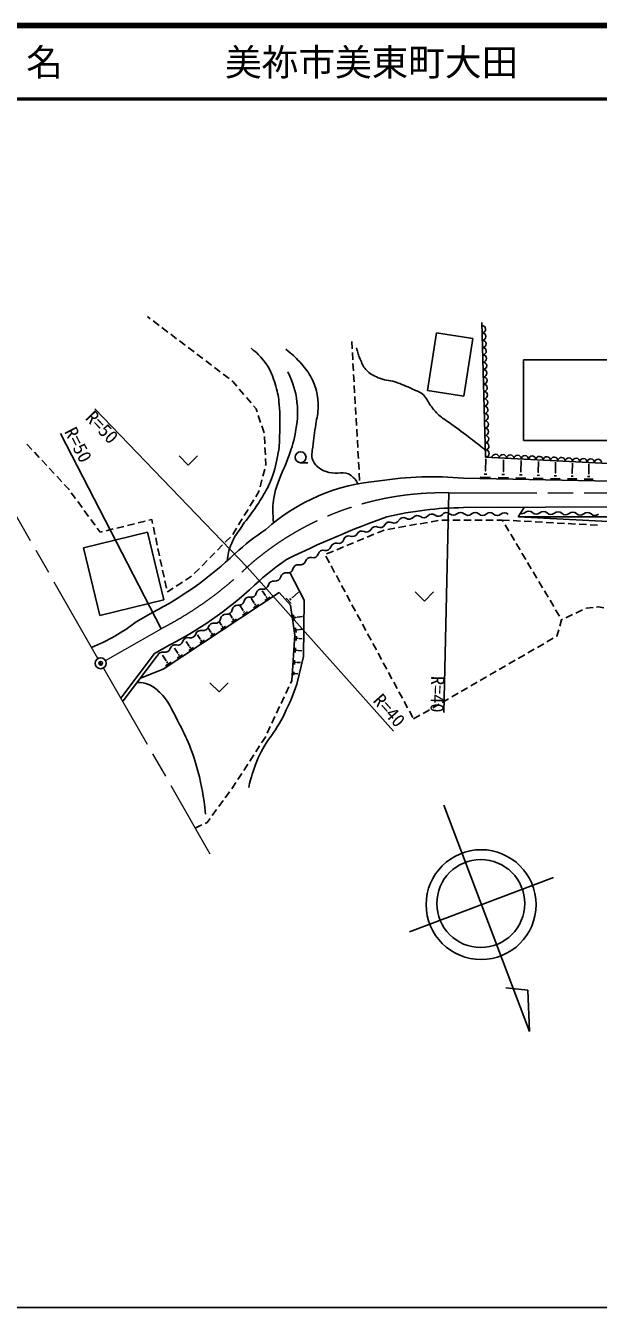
# Model space of a CAD drawing. Units: millimetres, scale not verified. Extents: x 40000 to 680000, y 20000 to 380000.
# Drawn here: x 377808 to 455962, y 205000 to 380000 of the extents above; entities that cross this region are included whole.
import ezdxf
from ezdxf.enums import TextEntityAlignment as Align

# ---------------------------------------------------------------- set-up
doc = ezdxf.new("R2010")
doc.units = ezdxf.units.MM
doc.header["$LTSCALE"] = 1000
doc.header["$PDMODE"] = 32
doc.header["$PDSIZE"] = 500
doc.linetypes.add('CHAIN', pattern=[18.5, 12, -1.5, 3.5, -1.5])
for name, color, linetype, lineweight in [('M-BGD', 7, 'Continuous', 25), ('M-BMK', 2, 'CHAIN', 13), ('M-BMK-SRVR', 3, 'Continuous', 25), ('M-TTL', 2, 'Continuous', 140), ('M-TTL-BAND', 7, 'Continuous', 25), ('M-TTL-LINE', 7, 'Continuous', 50)]:
    doc.layers.add(name, color=color, linetype=linetype, lineweight=lineweight)
doc.layers.add('M-TTL-TXT', color=7, linetype='Continuous')
doc.styles.add('ＭＳ ゴシック', font='')
doc.styles.get('ＭＳ ゴシック').set_extended_font_data('MS Gothic')

msp = doc.modelspace()

# ---------------------------------------------------------------- linework, layer by layer
at = {"layer": 'M-BGD'}
for p, q in [((394822, 339987), (394454, 340267)), ((396015, 339078), (395219, 339684)), ((397208, 338169), (396412, 338775)), ((398401, 337260), (397606, 337866)), ((433896, 338067), (432658, 330163)), ((433896, 338067), (438836, 337293)), ((440581, 321062), (440057, 339468)), ((399594, 336351), (398799, 336957)), ((400787, 335442), (399992, 336048)), ((422309, 336868), (422366, 335870)), ((438836, 337293), (437598, 329389)), ((401980, 334533), (401185, 335139)), ((422394, 335370), (422450, 334372)), ((462744, 334379), (445744, 334362)), ((445755, 323362), (445744, 334362)), ((403174, 333624), (402378, 334230)), ((404367, 332715), (403571, 333321)), ((422479, 333873), (422535, 332874)), ((405560, 331806), (404764, 332412)), ((406084, 331406), (405958, 331502)), ((406629, 330766), (406084, 331406)), ((422564, 332375), (422620, 331377)), ((422648, 330878), (422705, 329879)), ((407601, 329623), (406953, 330385)), ((408574, 328481), (407925, 329243)), ((422733, 329380), (422790, 328382)), ((432658, 330163), (437598, 329389)), ((408046, 306075), (387243, 327691)), ((409249, 327687), (408898, 328100)), ((409394, 327253), (409249, 327687)), ((422818, 327882), (422875, 326884)), ((409868, 325830), (409552, 326779)), ((422903, 326385), (422959, 325386)), ((396297, 297665), (382543, 324326)), ((410343, 324407), (410026, 325356)), ((410437, 322912), (410382, 323910)), ((422988, 324887), (423044, 323889)), ((377977, 322874), (378656, 322139)), ((410521, 321414), (410465, 322412)), ((423072, 323390), (423129, 322391)), ((462755, 323379), (445755, 323362)), ((378995, 321772), (379674, 321038)), ((380014, 320671), (380692, 319936)), ((398750, 321250), (400000, 320000)), ((401250, 321250), (400000, 320000)), ((410594, 320092), (410548, 320915)), ((415328, 320319), (416328, 320319)), ((423157, 321892), (423214, 320894)), ((423242, 320394), (423299, 319396)), ((440555, 319207), (440586, 320862)), ((468407, 319666), (440581, 321062)), ((442998, 319139), (443028, 320739)), ((445403, 319071), (445432, 320619)), ((447770, 319004), (447799, 320500)), ((450101, 318938), (450129, 320383)), ((452396, 318873), (452422, 320268)), ((381032, 319569), (381711, 318835)), ((410180, 318468), (410427, 319437)), ((410551, 319922), (410594, 320092)), ((423327, 318897), (423383, 317898)), ((440728, 318769), (440366, 318776)), ((440601, 319207), (440510, 319208)), ((443166, 318711), (442813, 318718)), ((443042, 319138), (442954, 319139)), ((445567, 318655), (445223, 318661)), ((445446, 319070), (445360, 319071)), ((447930, 318599), (447595, 318605)), ((447812, 319003), (447728, 319005)), ((450257, 318544), (449931, 318550)), ((450142, 318937), (450060, 318939)), ((452436, 318873), (452356, 318874)), ((454694, 318809), (454617, 318810)), ((454655, 318810), (454681, 320155)), ((382050, 318468), (382729, 317734)), ((383068, 317367), (383694, 316690)), ((409808, 317015), (410056, 317984)), ((467379, 317629), (437545, 318193)), ((441264, 318323), (439813, 318350)), ((443688, 318277), (442275, 318304)), ((446075, 318232), (444699, 318258)), ((448425, 318187), (447085, 318213)), ((450738, 318144), (449435, 318168)), ((453016, 318101), (451748, 318125)), ((452547, 318490), (452230, 318496)), ((455258, 318058), (454025, 318082)), ((454803, 318437), (454494, 318443)), ((383694, 316690), (383740, 316626)), ((384035, 316223), (384624, 315415)), ((384919, 315011), (385509, 314203)), ((408422, 314380), (408945, 315233)), ((409207, 315659), (409645, 316373)), ((409645, 316373), (409685, 316530)), ((435547, 316191), (434872, 286199)), ((385803, 313799), (386393, 312991)), ((407638, 313102), (408161, 313954)), ((437549, 314193), (467309, 314319)), ((445035, 312944), (445819, 314228)), ((386688, 312588), (387277, 311780)), ((390229, 311394), (391200, 311634)), ((391685, 311754), (392656, 311994)), ((393141, 312114), (394112, 312354)), ((394597, 312474), (395008, 312576)), ((395008, 312576), (395130, 312012)), ((395235, 311523), (395446, 310545)), ((406854, 311823), (407377, 312675)), ((429678, 311653), (428693, 311480)), ((431156, 311912), (430171, 311739)), ((432633, 312171), (431648, 311998)), ((434111, 312430), (433126, 312257)), ((435604, 312502), (434604, 312502)), ((437104, 312502), (436104, 312502)), ((438604, 312502), (437604, 312502)), ((440104, 312502), (439104, 312502)), ((441604, 312502), (440604, 312502)), ((442853, 312502), (442104, 312502)), ((442981, 312285), (442853, 312502)), ((442853, 312502), (443851, 312447)), ((443747, 310995), (443237, 311855)), ((444350, 312420), (445349, 312365)), ((467400, 311760), (445035, 312944)), ((445035, 312944), (467156, 312916)), ((445848, 312338), (446847, 312283)), ((447346, 312256), (448344, 312201)), ((448844, 312174), (449842, 312119)), ((450341, 312092), (451340, 312037)), ((451839, 312010), (452838, 311955)), ((453337, 311928), (454336, 311873)), ((454835, 311846), (455833, 311791)), ((385700, 308717), (394445, 310841)), ((387572, 311376), (387966, 310835)), ((387966, 310835), (388287, 310914)), ((388773, 311034), (389743, 311274)), ((396687, 301609), (394445, 310841)), ((395552, 310057), (395763, 309079)), ((405039, 309459), (405741, 310171)), ((406070, 310544), (406592, 311397)), ((423955, 309977), (423032, 309593)), ((425340, 310553), (424417, 310169)), ((426725, 311129), (425802, 310745)), ((428201, 311394), (427216, 311221)), ((444514, 309706), (444003, 310566)), ((387942, 299485), (385700, 308717)), ((395869, 308590), (396080, 307613)), ((402933, 307322), (403635, 308035)), ((403986, 308391), (404688, 309103)), ((419800, 308250), (418877, 307866)), ((421185, 308825), (420262, 308442)), ((422570, 309401), (421647, 309017)), ((445280, 308416), (444769, 309276)), ((396185, 307124), (396397, 306147)), ((401880, 306254), (402582, 306966)), ((418783, 307543), (419258, 306663)), ((446046, 307127), (445535, 307986)), ((446812, 305837), (446301, 306697)), ((396502, 305658), (396713, 304681)), ((399624, 304301), (400462, 304846)), ((400827, 305186), (401529, 305898)), ((408046, 306075), (427997, 283670)), ((415818, 301545), (413875, 305329)), ((419495, 306223), (419970, 305342)), ((420207, 304902), (420682, 304022)), ((447578, 304548), (447067, 305407)), ((396819, 304192), (397030, 303214)), ((397144, 302686), (397948, 303209)), ((398367, 303482), (399205, 304028)), ((410528, 302178), (410103, 302821)), ((420919, 303582), (421394, 302702)), ((448344, 303258), (447834, 304118)), ((449111, 301968), (448600, 302828)), ((387942, 299485), (396687, 301609)), ((396583, 292133), (412421, 302586)), ((397135, 302726), (397144, 302686)), ((408996, 301166), (408573, 301808)), ((409018, 301180), (408974, 301152)), ((409221, 301014), (409047, 300899)), ((411154, 301989), (410455, 301528)), ((410550, 302192), (410506, 302163)), ((410753, 302026), (410579, 301911)), ((412421, 302586), (413955, 300888)), ((414045, 301087), (413358, 301847)), ((414015, 301578), (413844, 301768)), ((414179, 301856), (414136, 301903)), ((414158, 301879), (415026, 302664)), ((415709, 293875), (415818, 301545)), ((421631, 302262), (422106, 301382)), ((430986, 302678), (432236, 301428)), ((433486, 302678), (432236, 301428)), ((449877, 300679), (449366, 301539)), ((392885, 298592), (395103, 299862)), ((405983, 299143), (405604, 299718)), ((407472, 300153), (407064, 300770)), ((408089, 299967), (407400, 299512)), ((407493, 300167), (407450, 300139)), ((407694, 300003), (407522, 299889)), ((409621, 300978), (408924, 300518)), ((413955, 300888), (414558, 296779)), ((414465, 298787), (414354, 299544)), ((414651, 299104), (414623, 299294)), ((414868, 299209), (414861, 299256)), ((414864, 299232), (415589, 299339)), ((422343, 300942), (422818, 300061)), ((423055, 299621), (423530, 298741)), ((450643, 299389), (450132, 300249)), ((452435, 299584), (451531, 299158)), ((453793, 300222), (452888, 299797)), ((454300, 300461), (454245, 300435)), ((455234, 300565), (454300, 300461)), ((455962, 300646), (455731, 300620)), ((456716, 300502), (455962, 300646)), ((403095, 297185), (402765, 297685)), ((404524, 298154), (404173, 298686)), ((405086, 297985), (404459, 297571)), ((404544, 298167), (404504, 298141)), ((404727, 298018), (404570, 297914)), ((406572, 298966), (405914, 298531)), ((406003, 299157), (405962, 299130)), ((406195, 299000), (406031, 298892)), ((414706, 297148), (414614, 297773)), ((414859, 297410), (414836, 297566)), ((415038, 297496), (415032, 297535)), ((415035, 297515), (415564, 297593)), ((423767, 298301), (424242, 297421)), ((450303, 296639), (450557, 297526)), ((450694, 298007), (450944, 298882)), ((450944, 298882), (450898, 298959)), ((451078, 298945), (450944, 298882)), ((400126, 295289), (399714, 295914)), ((401637, 296250), (401264, 296814)), ((402200, 296080), (401571, 295665)), ((401656, 296263), (401617, 296237)), ((401840, 296113), (401683, 296009)), ((403630, 297024), (403033, 296630)), ((403114, 297198), (403076, 297173)), ((403288, 297056), (403139, 296957)), ((414558, 296779), (414120, 290587)), ((414706, 296044), (414750, 296660)), ((414908, 296262), (414918, 296416)), ((415096, 296307), (415099, 296345)), ((415098, 296326), (415543, 296294)), ((424479, 296981), (424954, 296101)), ((448938, 295850), (449804, 296350)), ((450237, 296600), (450303, 296639)), ((395369, 294253), (390785, 288172)), ((395369, 294253), (397492, 295468)), ((396972, 293284), (396476, 294036)), ((398572, 294301), (398118, 294988)), ((399212, 294108), (398498, 293636)), ((398594, 294316), (398550, 294286)), ((398803, 294146), (398624, 294028)), ((400728, 295108), (400057, 294665)), ((400147, 295303), (400105, 295276)), ((400343, 295143), (400175, 295033)), ((414590, 294394), (414637, 295056)), ((414806, 294628), (414818, 294794)), ((415009, 294676), (415012, 294717)), ((415010, 294697), (415520, 294661)), ((425191, 295661), (425666, 294780)), ((425903, 294340), (426378, 293460)), ((445042, 293598), (445907, 294099)), ((446340, 294349), (447206, 294849)), ((447639, 295099), (448505, 295600)), ((395768, 293952), (391124, 287792)), ((397653, 293079), (396893, 292577)), ((396996, 293300), (396948, 293268)), ((397217, 293119), (397027, 292993)), ((414476, 292791), (414517, 293373)), ((414666, 292997), (414677, 293142)), ((414832, 290094), (415709, 293875)), ((414845, 293039), (414847, 293075)), ((414846, 293057), (415309, 293024)), ((426615, 293020), (427090, 292140)), ((442444, 292097), (443310, 292598)), ((443743, 292848), (444609, 293348)), ((396583, 292133), (393484, 290922)), ((413933, 290188), (414120, 290587)), ((414371, 291310), (414404, 291775)), ((414523, 291474), (414531, 291591)), ((414666, 291508), (414668, 291537)), ((414667, 291523), (414956, 291502)), ((427327, 291700), (427802, 290820)), ((439847, 290596), (440712, 291097)), ((441145, 291347), (442011, 291847)), ((402951, 290276), (404201, 289026)), ((405451, 290276), (404201, 289026)), ((413299, 288829), (413722, 289735)), ((428039, 290380), (428514, 289499)), ((428751, 289059), (429226, 288179)), ((435950, 288345), (436816, 288845)), ((437249, 289095), (438115, 289596)), ((438548, 289846), (439414, 290346)), ((412030, 286110), (412453, 287017)), ((412664, 287470), (413087, 288376)), ((429463, 287739), (429938, 286859)), ((433353, 286844), (434219, 287344)), ((434652, 287594), (435517, 288095)), ((411396, 284751), (411819, 285657)), ((430175, 286419), (430650, 285539)), ((430755, 285343), (431621, 285843)), ((432054, 286093), (432920, 286594)), ((410761, 283392), (411184, 284298)), ((410015, 282095), (410518, 282870)), ((410518, 282870), (410550, 282939)), ((408383, 279578), (408927, 280417)), ((409199, 280836), (409743, 281675)), ((407567, 278319), (408111, 279158)), ((405934, 275802), (406478, 276641)), ((406750, 277060), (407295, 277900)), ((405051, 274590), (405641, 275397)), ((404165, 273379), (404755, 274187)), ((434874, 273564), (446550, 242667)), ((402582, 271217), (402984, 271765)), ((403279, 272169), (403870, 272976)), ((400941, 270430), (401843, 270862)), ((402294, 271078), (402582, 271217)), ((449822, 263712), (430178, 256288)), ((446341, 248330), (443356, 248641)), ((446550, 242667), (446341, 248330))]:
    msp.add_line(p, q, dxfattribs=at)
for centre, radius in [((415328, 321069), 750), ((439960, 259985), 7500), ((439913, 260136), 6000)]:
    msp.add_circle(centre, radius, dxfattribs=at)
for centre, radius, start, end in [((440083, 338555), 500, 271.62882, 91.62882), ((440112, 337556), 500, 271.62882, 91.62882), ((440140, 336556), 500, 271.62882, 91.62882), ((440169, 335556), 500, 271.62882, 91.62882), ((440197, 334557), 500, 271.62882, 91.62882), ((440225, 333557), 500, 271.62882, 91.62882), ((440254, 332558), 500, 271.62882, 91.62882), ((440282, 331558), 500, 271.62882, 91.62882), ((440311, 330558), 500, 271.62882, 91.62882), ((440339, 329559), 500, 271.62882, 91.62882), ((440368, 328559), 500, 271.62882, 91.62882), ((440396, 327560), 500, 271.62882, 91.62882), ((440424, 326560), 500, 271.62882, 91.62882), ((440453, 325560), 500, 271.62882, 91.62882), ((440481, 324561), 500, 271.62882, 91.62882), ((440510, 323561), 500, 271.62882, 91.62882), ((440538, 322562), 500, 271.62882, 91.62882), ((440567, 321562), 500, 271.62882, 91.62882), ((441940, 320994), 500, 357.12864, 177.12864), ((442939, 320944), 500, 357.12864, 177.12864), ((443938, 320894), 500, 357.12864, 177.12864), ((444937, 320844), 500, 357.12864, 177.12864), ((445935, 320794), 500, 357.12864, 177.12864), ((446934, 320744), 500, 357.12864, 177.12864), ((447933, 320693), 500, 357.12864, 177.12864), ((448932, 320643), 500, 357.12864, 177.12864), ((449930, 320593), 500, 357.12864, 177.12864), ((450929, 320543), 500, 357.12864, 177.12864), ((451928, 320493), 500, 357.12864, 177.12864), ((452927, 320443), 500, 357.12864, 177.12864), ((453925, 320393), 500, 357.12864, 177.12864), ((454924, 320343), 500, 357.12864, 177.12864), ((455923, 320293), 500, 357.12864, 177.12864), ((428173, 291407), 26507, 94.48733, 131.63534), ((433229, 273314), 45087, 84.50661, 99.09829), ((437940, 266965), 47230, 90.47454, 103.2624), ((433231, 312585), 725, 52.06011, 139.26574), ((434123, 313729), 725, 232.06011, 319.26574), ((435222, 312783), 725, 52.06011, 139.26574), ((436171, 313876), 725, 225.983, 313.18864), ((437163, 312819), 725, 45.983, 133.18864), ((438171, 313861), 725, 225.983, 313.18864), ((439163, 312804), 725, 45.983, 133.18864), ((440171, 313847), 725, 225.983, 313.18864), ((441163, 312790), 725, 45.983, 133.18864), ((442171, 313832), 725, 225.983, 313.18864), ((443163, 312775), 725, 45.983, 133.18864), ((445476, 314073), 725, 255.60253, 312.30361), ((446452, 313001), 725, 45.09798, 132.30361), ((447476, 314028), 725, 225.09798, 312.30361), ((448452, 312956), 725, 45.09798, 132.30361), ((449475, 313983), 725, 225.09798, 312.30361), ((450451, 312910), 725, 45.09798, 132.30361), ((451475, 313937), 725, 225.09798, 312.30361), ((452451, 312865), 725, 45.09798, 132.30361), ((453474, 313892), 725, 225.09798, 312.30361), ((454450, 312820), 725, 45.09798, 132.30361), ((455474, 313847), 725, 225.09798, 312.30361), ((470902, 191044), 129521, 109.76389, 116.35878), ((425573, 310886), 725, 64.21389, 151.41953), ((426204, 312191), 725, 244.21389, 331.41953), ((427477, 311498), 725, 64.21389, 151.41953), ((428108, 312803), 725, 244.21389, 331.41953), ((429381, 312110), 725, 64.21389, 151.41953), ((430142, 313334), 725, 232.06011, 319.26574), ((431241, 312388), 725, 52.06011, 139.26574), ((432133, 313531), 725, 232.06011, 319.26574), ((434647, 276202), 42500, 124.52035, 131.6827), ((420516, 310034), 725, 255.86565, 343.07128), ((421903, 309611), 725, 75.86565, 163.07128), ((422396, 310967), 725, 244.21389, 331.41953), ((423669, 310274), 725, 64.21389, 151.41953), ((424300, 311579), 725, 244.21389, 331.41953), ((418421, 307644), 725, 75.86565, 163.07128), ((418775, 309050), 725, 255.86565, 343.07128), ((420162, 308628), 725, 75.86565, 163.07128), ((373374, 342101), 47500, 297.22203, 313.95996), ((434647, 276202), 37500, 124.52035, 131.6827), ((414988, 305665), 725, 79.90288, 167.10852), ((415292, 307082), 725, 255.86565, 343.07128), ((416679, 306660), 725, 75.86565, 163.07128), ((417034, 308066), 725, 255.86565, 343.07128), ((411907, 304885), 725, 259.90288, 347.10852), ((413320, 304561), 725, 79.90288, 167.10852), ((413575, 305989), 725, 259.90288, 347.10852), ((373374, 342101), 52500, 297.34735, 313.84878), ((409985, 302353), 725, 79.90288, 167.10852), ((410239, 303781), 725, 259.90288, 347.10852), ((411653, 303457), 725, 79.90288, 167.10852), ((406904, 301573), 725, 259.90288, 347.10852), ((408317, 301249), 725, 79.90288, 167.10852), ((408572, 302677), 725, 259.90288, 347.10852), ((405127, 298908), 725, 84.31475, 171.52038), ((405271, 300351), 725, 264.31475, 351.52038), ((406705, 300137), 725, 84.31475, 171.52038), ((377090, 319140), 25917, 292.02764, 307.55048), ((402057, 298118), 725, 255.92829, 343.13393), ((403445, 297697), 725, 75.92829, 163.13393), ((403693, 299122), 725, 264.31475, 351.52038), ((398577, 296147), 725, 255.92829, 343.13393), ((399965, 295726), 725, 75.92829, 163.13393), ((400317, 297132), 725, 255.92829, 343.13393), ((401705, 296712), 725, 75.92829, 163.13393), ((396484, 293754), 725, 75.92829, 163.13393), ((396837, 295161), 725, 255.92829, 343.13393), ((398225, 294740), 725, 75.92829, 163.13393), ((371226, 321322), 38990, 300.5306, 300.68649)]:
    msp.add_arc(centre, radius, start, end, dxfattribs=at)
for points, knots in [([(440552, 322062), (439427, 322956), (439131, 323189), (438204, 323891), (437195, 324655), (436611, 325057), (435590, 325804), (435043, 326205), (434696, 326379), (434190, 326831), (433689, 327279), (433478, 327603), (433071, 328138), (432657, 328681), (432584, 329113), (432091, 329584), (431613, 330041), (431194, 330096), (430597, 330378), (429688, 330807), (429171, 331041), (428217, 331358), (427345, 331648), (426778, 331562), (425931, 331918), (425204, 332223), (424791, 332464), (424251, 333038), (423809, 333507), (423714, 333893), (423457, 334484), (423204, 335066), (423140, 335301), (422944, 336024)], [0, 0, 0, 0, 1, 1, 1, 2, 2, 2, 3, 3, 3, 4, 4, 4, 5, 5, 5, 6, 6, 6, 7, 7, 7, 8, 8, 8, 9, 9, 9, 10, 10, 10, 11, 11, 11, 11]), ([(405346, 306971), (405384, 307467), (405409, 307629), (405497, 308043), (405627, 308657), (405764, 308990), (406025, 309561), (406418, 310422), (406771, 310836), (407295, 311624), (407863, 312476), (408263, 312895), (408846, 313736), (409452, 314608), (409801, 315093), (410332, 316013), (410790, 316807), (411026, 317269), (411355, 318125), (411870, 319468), (412015, 320276), (412279, 321689), (412473, 322731), (412437, 323337), (412477, 324396), (412533, 325903), (412533, 326754), (412411, 328257), (412330, 329250), (412225, 329808), (411949, 330765), (411533, 332206), (411231, 333057), (410299, 334231), (409709, 334973), (409416, 335275), (408582, 335947)], [0, 0, 0, 0, 1, 1, 1, 2, 2, 2, 3, 3, 3, 4, 4, 4, 5, 5, 5, 6, 6, 6, 7, 7, 7, 8, 8, 8, 9, 9, 9, 10, 10, 10, 11, 11, 11, 12, 12, 12, 12]), ([(423160, 317436), (422893, 317962), (422667, 318214), (422218, 318578), (421295, 319329), (420340, 318660), (419203, 319009), (418678, 319171), (418341, 319222), (417910, 319563), (417468, 319912), (417208, 320153), (416987, 320671), (416713, 321312), (416939, 321760), (416987, 322456), (417073, 323690), (417254, 324368), (417418, 325595), (417543, 326532), (417729, 327050), (417725, 327995), (417722, 328842), (417687, 329328), (417479, 330149), (417275, 330954), (417089, 331397), (416679, 332119), (416205, 332955), (415848, 333376), (415202, 334088), (414528, 334833), (414218, 335075), (413294, 335812)], [0, 0, 0, 0, 1, 1, 1, 2, 2, 2, 3, 3, 3, 4, 4, 4, 5, 5, 5, 6, 6, 6, 7, 7, 7, 8, 8, 8, 9, 9, 9, 10, 10, 10, 11, 11, 11, 11]), ([(413602, 332734), (414338, 330987), (414632, 330280), (414833, 328611), (415037, 326913), (414891, 325923), (414587, 324241), (414345, 322908), (414063, 322190), (413602, 320917), (413054, 319406), (412568, 318627), (412063, 317101), (411826, 316385), (411743, 315965), (411631, 315220), (411450, 314025), (411533, 313530), (411640, 312127)], [0, 0, 0, 0, 1, 1, 1, 2, 2, 2, 3, 3, 3, 4, 4, 4, 5, 5, 5, 6, 6, 6, 6]), ([(393033, 290324), (393716, 290287), (394015, 290255), (394592, 290029), (395258, 289767), (395577, 289474), (396090, 288975), (397361, 287737), (397701, 286713), (398532, 285146), (399897, 282567), (400554, 281029), (401306, 278209), (401908, 275954), (402052, 275049), (402360, 272327)], [0, 0, 0, 0, 1, 1, 1, 2, 2, 2, 3, 3, 3, 4, 4, 4, 5, 5, 5, 5]), ([(414832, 290094), (414111, 288160), (413855, 287592), (413126, 286033), (411863, 283332), (410339, 282223), (409297, 279430), (408806, 278113), (408608, 277586), (408243, 275989)], [0, 0, 0, 0, 1, 1, 1, 2, 2, 2, 3, 3, 3, 3])]:
    msp.add_open_spline(points, degree=3, knots=knots, dxfattribs=at)
at = {"layer": 'M-BMK'}
for p, q in [((387680, 293596), (373148, 318981)), ((435547, 316191), (480797, 316235)), ((388703, 293318), (396297, 297665)), ((388425, 292294), (402956, 266909))]:
    msp.add_line(p, q, dxfattribs=at)
for centre, radius, start, end in [((434647, 276202), 40000, 88.71061, 131.6827), ((373374, 342101), 50000, 297.28704, 313.90315)]:
    msp.add_arc(centre, radius, start, end, dxfattribs=at)
at = {"layer": 'M-BMK-SRVR'}
msp.add_circle((388052, 292945), 750, dxfattribs=at)
msp.add_point((388052, 292945), dxfattribs=at)
at = {"layer": 'M-TTL'}
msp.add_line((680000, 380000), (40000, 380000), dxfattribs=at)
at = {"layer": 'M-TTL-BAND'}
msp.add_line((40000, 205000), (579000, 205000), dxfattribs=at)
at = {"layer": 'M-TTL-LINE'}
msp.add_line((40000, 370000), (680000, 370000), dxfattribs=at)

# ---------------------------------------------------------------- texts
at = {"layer": 'M-BGD', "style": 'ＭＳ ゴシック'}
for rotation, p in [(313.903, (385442, 325957)), (297.287, (382543, 324326))]:
    msp.add_text('R=50', height=1833, rotation=rotation, dxfattribs=at).set_placement(p, align=Align.BOTTOM_LEFT)
msp.add_text('R=40', height=1833, rotation=268.711, dxfattribs=at).set_placement((434872, 286199), align=Align.TOP_RIGHT)
msp.add_text('R=40', height=1833, rotation=311.683, dxfattribs=at).set_placement((427997, 283670), align=Align.BOTTOM_RIGHT)
at = {"layer": 'M-TTL-TXT', "style": 'ＭＳ ゴシック'}
for s, p in [('地 名', (370380, 375000)), ('美祢市美東町大田', (405024, 375000))]:
    msp.add_text(s, height=3666, dxfattribs=at).set_placement(p, align=Align.MIDDLE_LEFT)

doc.saveas('drawing.dxf')
